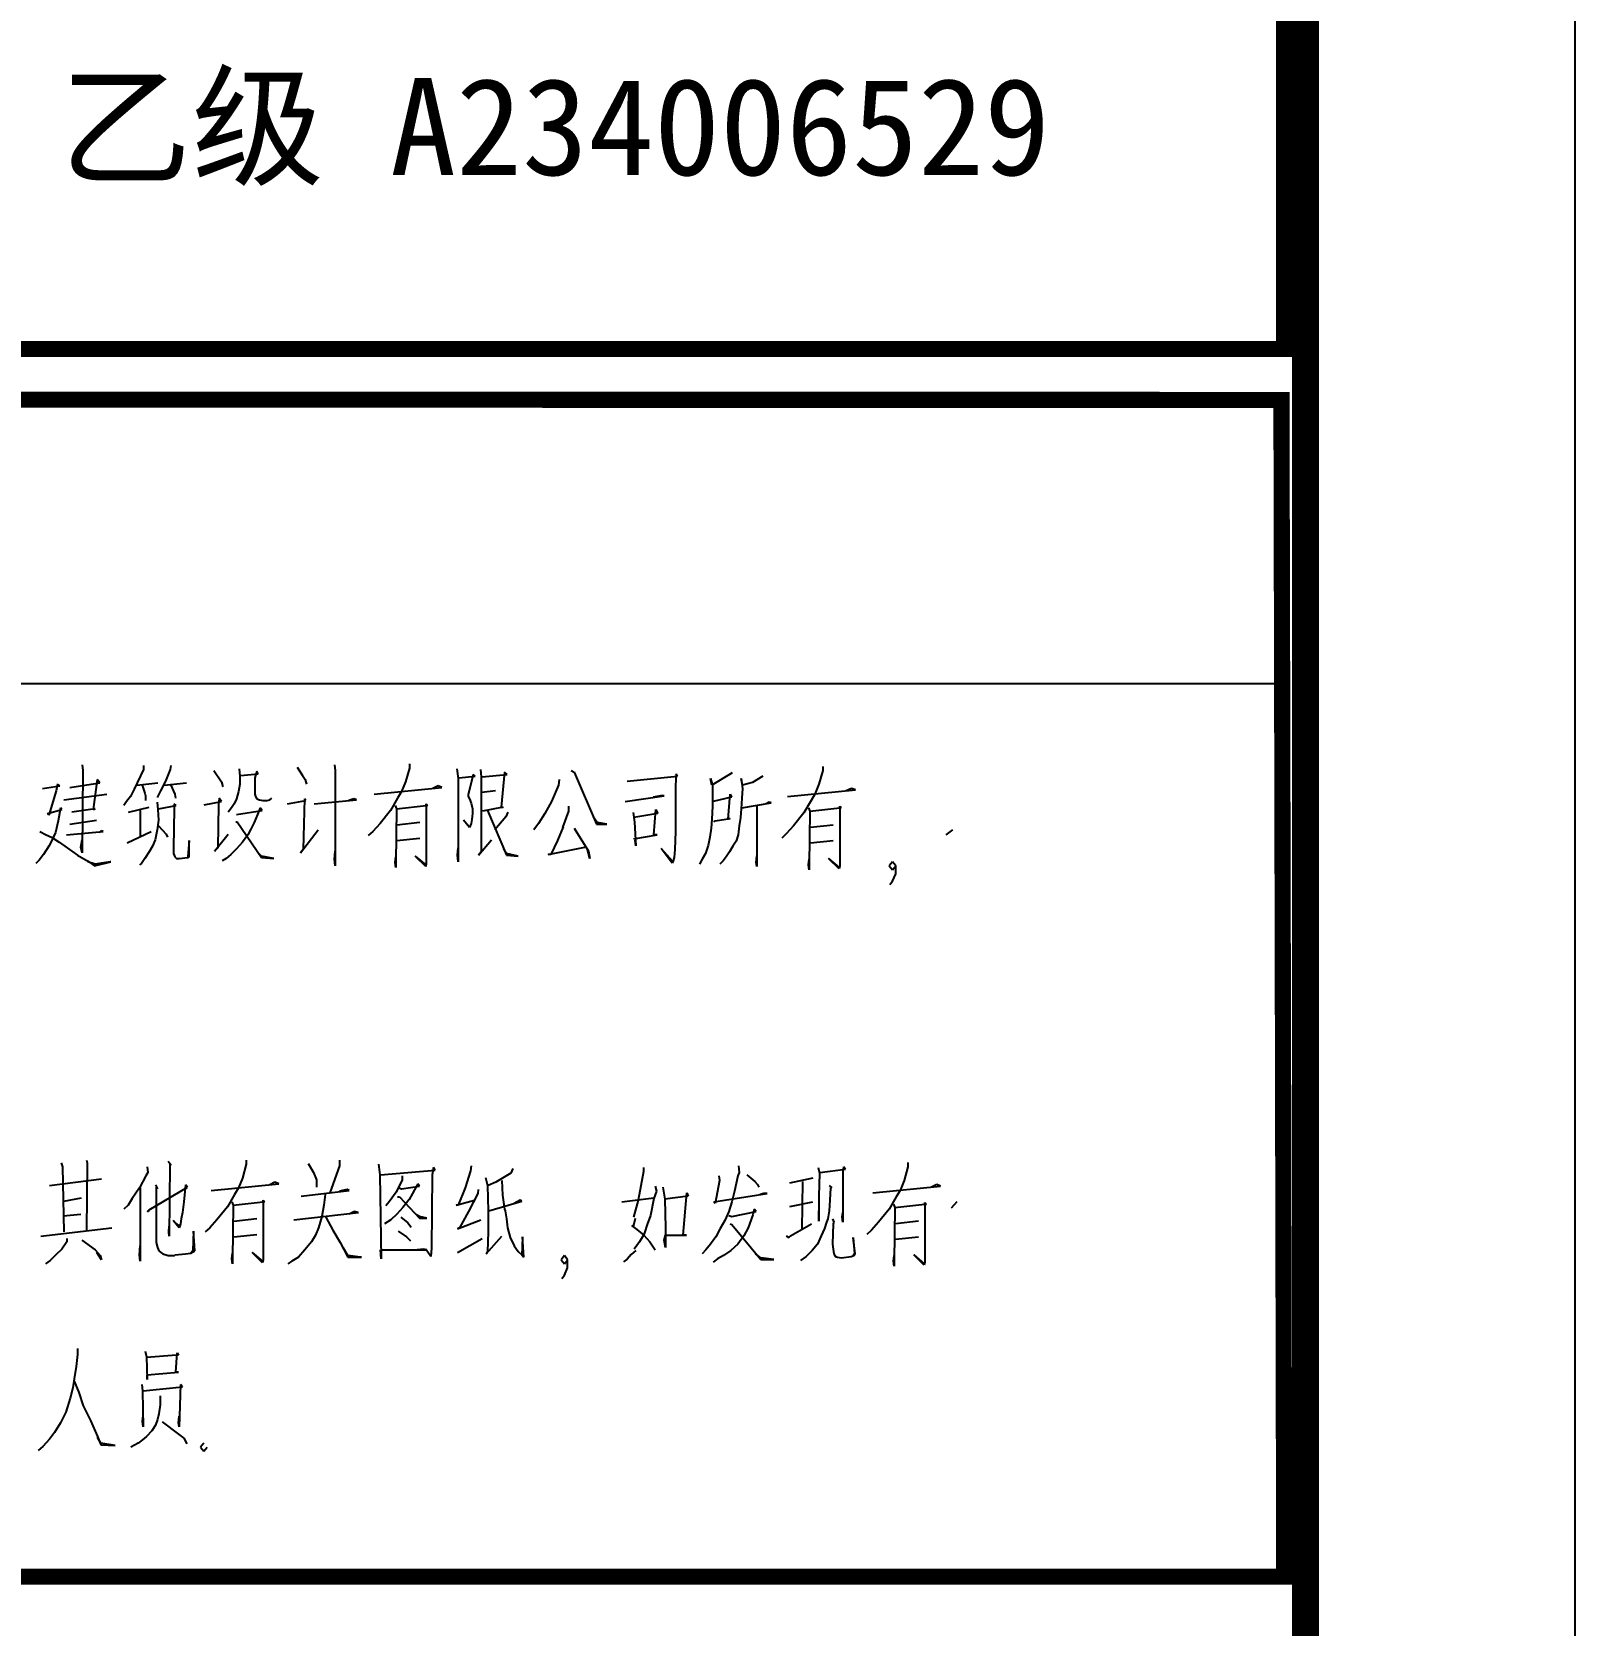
# Model space of a CAD drawing. Extents: x 12152 to 491505, y 111028 to 412681.
# Drawn here: x 80726 to 86452, y 286691 to 292603 of the extents above; entities that cross this region are included whole.
import ezdxf

# ---------------------------------------------------------------- set-up
doc = ezdxf.new("R2010")
doc.units = 0
doc.header["$LTSCALE"] = 1000
doc.header["$MEASUREMENT"] = 0
doc.layers.add('PUB_TITLE', color=4, linetype='Continuous')
doc.layers.add('TEL_TITLE', color=7, linetype='Continuous')
doc.styles.add('STYLE4', font='', dxfattribs={"width": 0.8})
doc.styles.get('STYLE4').set_extended_font_data('SimSun')

msp = doc.modelspace()

# ---------------------------------------------------------------- linework, layer by layer
at = {"color": 7}
msp.add_line((85452.4, 263305.8), (85452.4, 292426.1), dxfattribs=at)
at = {"layer": 'PUB_TITLE'}
for p, q in [((76973, 290185.4), (85373, 290185.4)), ((80912.3, 289883.7), (80914.8, 289862.5)), ((81139.7, 289880.7), (81139.7, 289865.6)), ((81241.3, 289880.7), (81238.9, 289865.6)), ((81710.6, 289874.6), (81729.9, 289844.4)), ((81848.5, 289883.7), (81850.9, 289862.5)), ((82126.6, 289886.7), (82126.6, 289871.6)), ((83660.5, 289877.8), (83660.5, 289862.7)), ((80866.4, 289799), (80977.7, 289817.2)), ((80914.8, 289862.5), (80912.3, 289557.1)), ((80968, 289829.3), (80953.5, 289717.4)), ((80977.7, 289817.2), (80968, 289829.3)), ((81139.7, 289865.6), (81105.9, 289793)), ((81115.5, 289808.1), (81192.9, 289817.2)), ((81222, 289823.2), (81202.6, 289786.9)), ((81217.1, 289808.1), (81299.4, 289817.2)), ((81238.9, 289865.6), (81222, 289823.2)), ((81401, 289862.5), (81430, 289820.2)), ((81430, 289820.2), (81434.8, 289802.1)), ((81495.3, 289868.6), (81497.7, 289841.4)), ((81497.7, 289841.4), (81497.7, 289811.1)), ((81500.1, 289844.4), (81565.5, 289850.4)), ((81560.6, 289859.5), (81553.4, 289835.3)), ((81553.4, 289835.3), (81553.4, 289814.1)), ((81565.5, 289850.4), (81560.6, 289859.5)), ((81729.9, 289844.4), (81739.6, 289829.3)), ((81739.6, 289829.3), (81744.4, 289811.1)), ((81850.9, 289862.5), (81850.9, 289508.8)), ((82112.1, 289820.2), (82097.6, 289783.9)), ((82126.6, 289871.6), (82112.1, 289820.2)), ((82303.2, 289868.6), (82308.1, 289832.3)), ((82308.1, 289832.3), (82308.1, 289523.9)), ((82310.5, 289835.3), (82370.9, 289841.4)), ((82363.7, 289847.4), (82344.3, 289771.8)), ((82370.9, 289841.4), (82363.7, 289847.4)), ((82390.3, 289865.6), (82392.7, 289838.3)), ((82392.7, 289838.3), (82392.7, 289560.2)), ((82395.1, 289838.3), (82489.5, 289847.4)), ((82479.8, 289856.5), (82467.7, 289726.5)), ((82489.5, 289847.4), (82479.8, 289856.5)), ((82683, 289829.3), (82680.6, 289808.1)), ((82726.5, 289862.5), (82738.6, 289856.5)), ((82738.6, 289856.5), (82820.9, 289663)), ((82934.8, 289823.4), (83121.1, 289841.6)), ((83116.3, 289850.6), (83113.8, 289805.3)), ((83121.1, 289841.6), (83116.3, 289850.6)), ((83244.5, 289832.5), (83251.7, 289808.3)), ((83249.3, 289808.3), (83244.5, 289832.5)), ((83314.6, 289847.6), (83249.3, 289808.3)), ((83324.3, 289853.7), (83314.6, 289847.6)), ((83358.2, 289832.5), (83363, 289796.2)), ((83363, 289808.3), (83358.2, 289832.5)), ((83399.3, 289817.4), (83363, 289808.3)), ((83438, 289841.6), (83399.3, 289817.4)), ((83660.5, 289862.7), (83646, 289811.3)), ((80764.8, 289796), (80830.1, 289805.1)), ((80815.6, 289786.9), (80789, 289696.2)), ((80820.4, 289811.1), (80815.6, 289786.9)), ((80830.1, 289805.1), (80820.4, 289811.1)), ((80844.6, 289753.7), (81004.3, 289774.8)), ((81091.3, 289765.8), (81076.8, 289747.6)), ((81105.9, 289793), (81091.3, 289765.8)), ((81134.9, 289808.1), (81144.6, 289777.9)), ((81144.6, 289777.9), (81147, 289768.8)), ((81147, 289768.8), (81147, 289750.7)), ((81202.6, 289786.9), (81190.5, 289762.7)), ((81241.3, 289808.1), (81255.8, 289774.8)), ((81255.8, 289774.8), (81258.3, 289759.7)), ((81420.3, 289759.7), (81417.9, 289735.5)), ((81430, 289747.6), (81420.3, 289759.7)), ((81485.6, 289756.7), (81476, 289738.6)), ((81492.9, 289783.9), (81485.6, 289756.7)), ((81497.7, 289811.1), (81492.9, 289783.9)), ((81553.4, 289814.1), (81553.4, 289796)), ((81553.4, 289796), (81553.4, 289774.8)), ((81553.4, 289774.8), (81555.8, 289765.8)), ((81555.8, 289765.8), (81560.6, 289756.7)), ((81560.6, 289756.7), (81570.3, 289753.7)), ((81609, 289753.7), (81616.2, 289759.7)), ((81737.2, 289756.7), (81732.4, 289569.2)), ((81742, 289750.7), (81737.2, 289756.7)), ((81921, 289756.7), (81901.7, 289750.7)), ((81930.7, 289753.7), (81921, 289756.7)), ((81996, 289774.8), (82247.6, 289799)), ((82083.1, 289759.7), (82056.5, 289714.4)), ((82097.6, 289783.9), (82083.1, 289759.7)), ((82233.1, 289805.1), (82213.7, 289796)), ((82247.6, 289799), (82233.1, 289805.1)), ((82344.3, 289771.8), (82344.3, 289765.8)), ((82344.3, 289765.8), (82349.2, 289756.7)), ((82349.2, 289756.7), (82356.4, 289741.6)), ((82445.9, 289786.9), (82395.1, 289780.9)), ((82680.6, 289808.1), (82654, 289747.6)), ((82927.6, 289747.8), (83072.7, 289769)), ((83058.2, 289769), (83031.6, 289762.9)), ((83072.7, 289769), (83058.2, 289769)), ((83113.8, 289805.3), (83113.8, 289635.9)), ((83251.7, 289808.3), (83251.7, 289729.7)), ((83321.9, 289762.9), (83254.1, 289747.8)), ((83309.8, 289681.3), (83317, 289775)), ((83317, 289775), (83321.9, 289762.9)), ((83360.6, 289759.9), (83358.2, 289720.6)), ((83363, 289796.2), (83360.6, 289759.9)), ((83529.9, 289766), (83781.5, 289790.2)), ((83631.5, 289775), (83617, 289750.8)), ((83646, 289811.3), (83631.5, 289775)), ((83766.9, 289796.2), (83747.6, 289787.1)), ((83781.5, 289790.2), (83766.9, 289796.2)), ((80784.1, 289702.3), (80837.4, 289717.4)), ((80789, 289696.2), (80784.1, 289702.3)), ((80832.5, 289723.4), (80822.8, 289675.1)), ((80837.4, 289717.4), (80832.5, 289723.4)), ((80960.7, 289720.4), (80873.6, 289708.3)), ((80953.5, 289717.4), (80960.7, 289720.4)), ((81076.8, 289747.6), (81067.2, 289732.5)), ((81084.1, 289708.3), (81161.5, 289726.5)), ((81127.6, 289714.4), (81127.6, 289614.6)), ((81190.5, 289744.6), (81192.9, 289717.4)), ((81192.9, 289717.4), (81195.4, 289678.1)), ((81195.4, 289720.4), (81260.7, 289732.5)), ((81253.4, 289720.4), (81251, 289575.3)), ((81253.4, 289738.6), (81253.4, 289720.4)), ((81260.7, 289732.5), (81253.4, 289738.6)), ((81364.7, 289735.5), (81430, 289747.6)), ((81417.9, 289735.5), (81415.5, 289575.3)), ((81466.3, 289723.4), (81454.2, 289708.3)), ((81476, 289738.6), (81466.3, 289723.4)), ((81485.6, 289699.3), (81580, 289714.4)), ((81563, 289699.3), (81550.9, 289669)), ((81572.7, 289723.4), (81563, 289699.3)), ((81570.3, 289753.7), (81582.4, 289750.7)), ((81580, 289714.4), (81572.7, 289723.4)), ((81582.4, 289750.7), (81599.3, 289750.7)), ((81599.3, 289750.7), (81609, 289753.7)), ((81674.3, 289738.6), (81742, 289750.7)), ((81773.5, 289738.6), (81930.7, 289753.7)), ((82056.5, 289714.4), (82017.8, 289666)), ((82073.4, 289732.5), (82078.3, 289720.4)), ((82078.3, 289720.4), (82075.8, 289520.9)), ((82078.3, 289720.4), (82189.5, 289732.5)), ((82189.5, 289738.6), (82194.4, 289732.5)), ((82189.5, 289732.5), (82189.5, 289738.6)), ((82194.4, 289732.5), (82189.5, 289729.5)), ((82189.5, 289729.5), (82189.5, 289517.8)), ((82356.4, 289741.6), (82361.3, 289720.4)), ((82361.3, 289702.3), (82358.8, 289681.1)), ((82361.3, 289720.4), (82361.3, 289702.3)), ((82475, 289726.5), (82397.6, 289711.3)), ((82416.9, 289714.4), (82487.1, 289548.1)), ((82467.7, 289726.5), (82475, 289726.5)), ((82491.9, 289708.3), (82484.6, 289690.2)), ((82629.8, 289702.3), (82605.6, 289666)), ((82654, 289747.6), (82629.8, 289702.3)), ((82716.8, 289711.3), (82695.1, 289650.9)), ((82716.8, 289729.5), (82716.8, 289711.3)), ((82957.5, 289706.6), (82962.4, 289670.3)), ((83048.5, 289702.5), (82959, 289687.4)), ((83034, 289623.9), (83041.3, 289717.6)), ((83041.3, 289717.6), (83048.5, 289702.5)), ((83251.7, 289729.7), (83249.3, 289681.3)), ((83358.2, 289720.6), (83355.7, 289687.4)), ((83360.6, 289723.6), (83469.4, 289741.8)), ((83416.2, 289729.7), (83416.2, 289505.9)), ((83462.2, 289744.8), (83450.1, 289738.8)), ((83469.4, 289741.8), (83462.2, 289744.8)), ((83590.4, 289705.5), (83551.7, 289657.1)), ((83617, 289750.8), (83590.4, 289705.5)), ((83607.3, 289723.6), (83612.1, 289711.5)), ((83612.1, 289711.5), (83609.7, 289512)), ((83612.1, 289711.5), (83723.4, 289723.6)), ((83723.4, 289729.7), (83728.2, 289723.6)), ((83723.4, 289723.6), (83723.4, 289729.7)), ((83728.2, 289723.6), (83723.4, 289720.6)), ((83723.4, 289720.6), (83723.4, 289509)), ((80822.8, 289675.1), (80813.2, 289632.7)), ((80866.4, 289663), (80965.6, 289678.1)), ((80982.5, 289638.8), (80975.2, 289632.7)), ((80989.8, 289635.8), (80982.5, 289638.8)), ((81190.5, 289641.8), (81183.3, 289605.5)), ((81195.4, 289678.1), (81190.5, 289641.8)), ((81195.4, 289656.9), (81224.4, 289626.7)), ((81483.2, 289672), (81488, 289672)), ((81488, 289672), (81577.5, 289539)), ((81538.8, 289644.8), (81526.7, 289623.7)), ((81550.9, 289669), (81538.8, 289644.8)), ((81722.7, 289557.1), (81788, 289641.8)), ((82017.8, 289666), (81991.2, 289635.8)), ((82165.3, 289669), (82080.7, 289659.9)), ((82327.4, 289678.1), (82349.2, 289653.9)), ((82349.2, 289650.9), (82327.4, 289678.1)), ((82356.4, 289666), (82349.2, 289650.9)), ((82358.8, 289681.1), (82356.4, 289666)), ((82484.6, 289690.2), (82443.5, 289641.8)), ((82605.6, 289666), (82588.6, 289641.8)), ((82697.5, 289653.9), (82675.7, 289602.5)), ((82695.1, 289650.9), (82697.5, 289653.9)), ((82738.6, 289647.8), (82791.8, 289563.2)), ((82823.3, 289669), (82808.8, 289690.2)), ((82820.9, 289663), (82825.7, 289663)), ((82859.6, 289663), (82823.3, 289669)), ((82825.7, 289663), (82859.6, 289663)), ((82962.4, 289670.3), (82967.2, 289582.6)), ((83246.9, 289648), (83242, 289614.8)), ((83249.3, 289681.3), (83246.9, 289648)), ((83256.6, 289672.2), (83261.4, 289675.3)), ((83261.4, 289675.3), (83317, 289684.3)), ((83317, 289684.3), (83309.8, 289681.3)), ((83350.9, 289657.1), (83346.1, 289623.9)), ((83355.7, 289687.4), (83350.9, 289657.1)), ((83551.7, 289657.1), (83525.1, 289626.9)), ((83699.2, 289660.1), (83614.6, 289651.1)), ((84141.9, 289642), (84117.7, 289623.9)), ((80755.1, 289635.8), (80779.3, 289623.7)), ((80789, 289581.3), (80769.6, 289551.1)), ((80779.3, 289623.7), (80798.7, 289614.6)), ((80801.1, 289605.5), (80789, 289581.3)), ((80798.7, 289614.6), (80827.7, 289596.4)), ((80813.2, 289632.7), (80801.1, 289605.5)), ((80827.7, 289596.4), (80856.7, 289575.3)), ((80854.3, 289623.7), (80989.8, 289635.8)), ((80907.5, 289578.3), (80912.3, 289605.5)), ((81079.3, 289593.4), (81168.8, 289635.8)), ((81173.6, 289581.3), (81161.5, 289560.2)), ((81183.3, 289605.5), (81173.6, 289581.3)), ((81224.4, 289626.7), (81229.2, 289614.6)), ((81309, 289602.5), (81304.2, 289542)), ((81309, 289542), (81309, 289602.5)), ((81403.4, 289563.2), (81454.2, 289626.7)), ((81507.4, 289596.4), (81485.6, 289572.3)), ((81526.7, 289623.7), (81507.4, 289596.4)), ((81991.2, 289635.8), (81974.2, 289620.6)), ((82080.7, 289602.5), (82165.3, 289611.6)), ((82383, 289548.1), (82431.4, 289605.5)), ((82675.7, 289602.5), (82651.5, 289551.1)), ((82959, 289608.7), (83046.1, 289623.9)), ((82967.2, 289582.6), (82964.8, 289603.8)), ((83046.1, 289623.9), (83034, 289623.9)), ((83113.8, 289635.9), (83111.4, 289569.4)), ((83234.8, 289584.5), (83225.1, 289554.3)), ((83242, 289614.8), (83234.8, 289584.5)), ((83326.7, 289581.5), (83314.6, 289560.4)), ((83338.8, 289599.7), (83326.7, 289581.5)), ((83346.1, 289623.9), (83338.8, 289599.7)), ((83525.1, 289626.9), (83508.1, 289611.8)), ((83614.6, 289593.6), (83699.2, 289602.7)), ((80752.7, 289529.9), (80740.6, 289517.8)), ((80769.6, 289551.1), (80752.7, 289529.9)), ((80856.7, 289575.3), (80895.4, 289548.1)), ((80895.4, 289548.1), (80926.9, 289529.9)), ((80912.3, 289557.1), (80907.5, 289578.3)), ((80926.9, 289529.9), (80931.7, 289526.9)), ((80931.7, 289526.9), (80958.3, 289508.8)), ((80960.7, 289514.8), (80934.1, 289523.9)), ((80958.3, 289508.8), (81018.8, 289523.9)), ((81016.4, 289523.9), (80960.7, 289514.8)), ((81018.8, 289523.9), (81016.4, 289523.9)), ((81144.6, 289536), (81132.5, 289517.8)), ((81161.5, 289560.2), (81144.6, 289536)), ((81251, 289575.3), (81251, 289554.1)), ((81251, 289554.1), (81255.8, 289542)), ((81255.8, 289542), (81263.1, 289536)), ((81263.1, 289536), (81272.8, 289536)), ((81272.8, 289536), (81304.2, 289539)), ((81304.2, 289539), (81309, 289542)), ((81415.5, 289575.3), (81403.4, 289563.2)), ((81446.9, 289536), (81432.4, 289526.9)), ((81463.9, 289551.1), (81446.9, 289536)), ((81485.6, 289572.3), (81463.9, 289551.1)), ((81577.5, 289545), (81565.5, 289557.1)), ((81623.5, 289536), (81577.5, 289545)), ((81577.5, 289539), (81623.5, 289536)), ((81732.4, 289569.2), (81722.7, 289557.1)), ((81848.5, 289533), (81850.9, 289563.2)), ((81850.9, 289508.8), (81848.5, 289533)), ((82073.4, 289520.9), (82075.8, 289542)), ((82075.8, 289502.7), (82073.4, 289520.9)), ((82075.8, 289520.9), (82075.8, 289502.7)), ((82148.4, 289545), (82187.1, 289511.8)), ((82187.1, 289505.7), (82148.4, 289545)), ((82305.6, 289548.1), (82308.1, 289575.3)), ((82308.1, 289523.9), (82305.6, 289548.1)), ((82392.7, 289560.2), (82383, 289548.1)), ((82487.1, 289554.1), (82477.4, 289572.3)), ((82530.6, 289545), (82487.1, 289554.1)), ((82487.1, 289548.1), (82530.6, 289545)), ((82641.9, 289551.1), (82777.3, 289578.3)), ((82651.5, 289551.1), (82641.9, 289551.1)), ((82796.7, 289536), (82787, 289569.2)), ((82791.8, 289563.2), (82796.7, 289536)), ((83060.6, 289572.5), (83101.8, 289527.1)), ((83101.8, 289518), (83060.6, 289572.5)), ((83104.2, 289524.1), (83101.8, 289518)), ((83109, 289539.2), (83104.2, 289524.1)), ((83111.4, 289569.4), (83109, 289539.2)), ((83213, 289533.1), (83203.3, 289515)), ((83225.1, 289554.3), (83213, 289533.1)), ((83290.4, 289527.1), (83278.3, 289515)), ((83302.5, 289542.2), (83290.4, 289527.1)), ((83314.6, 289560.4), (83302.5, 289542.2)), ((83413.8, 289521.1), (83416.2, 289545.2)), ((83416.2, 289505.9), (83413.8, 289521.1)), ((83607.3, 289512), (83609.7, 289533.1)), ((83682.3, 289536.2), (83721, 289502.9)), ((83721, 289496.9), (83682.3, 289536.2)), ((83919.3, 289524.1), (83907.2, 289509)), ((83931.4, 289509), (83919.3, 289524.1)), ((81132.5, 289517.8), (81125.2, 289511.8)), ((82189.5, 289517.8), (82187.1, 289505.7)), ((83609.7, 289493.8), (83607.3, 289512)), ((83609.7, 289512), (83609.7, 289493.8)), ((83723.4, 289509), (83721, 289496.9)), ((83907.2, 289509), (83919.3, 289493.8)), ((83919.3, 289493.8), (83931.4, 289509)), ((83919.3, 289451.5), (83931.4, 289478.7)), ((83931.4, 289478.7), (83931.4, 289509)), ((83909.7, 289439.4), (83919.3, 289451.5)), ((80834.4, 288407), (80839.2, 288391.9)), ((80928.7, 288416.1), (80931.1, 288407)), ((80931.1, 288407), (80928.7, 288156.1)), ((81231.1, 288413.1), (81243.2, 288398)), ((81238.3, 288401), (81235.9, 288134.9)), ((81243.2, 288398), (81238.3, 288401)), ((81521.3, 288401), (81506.8, 288349.6)), ((81521.3, 288416.1), (81521.3, 288401)), ((81751.1, 288404), (81770.5, 288370.8)), ((81867.2, 288416.1), (81867.2, 288395)), ((82012.4, 288401), (82017.2, 288361.7)), ((83976.8, 288407.2), (83976.8, 288392.1)), ((80790.8, 288322.4), (80984.3, 288346.6)), ((80839.2, 288391.9), (80844.1, 288150)), ((81148.8, 288358.7), (81124.6, 288313.3)), ((81156.1, 288370.8), (81148.8, 288358.7)), ((81153.7, 288391.9), (81156.1, 288370.8)), ((81506.8, 288349.6), (81492.3, 288313.3)), ((81770.5, 288370.8), (81782.6, 288343.6)), ((81782.6, 288343.6), (81782.6, 288316.3)), ((81867.2, 288395), (81831, 288295.2)), ((82017.2, 288361.7), (82022.1, 288050.3)), ((82019.6, 288361.7), (82222.8, 288379.8)), ((82099.5, 288343.6), (82077.7, 288298.2)), ((82099.5, 288358.7), (82099.5, 288343.6)), ((82210.7, 288361.7), (82208.3, 288089.6)), ((82215.6, 288388.9), (82210.7, 288361.7)), ((82222.8, 288379.8), (82215.6, 288388.9)), ((82353.4, 288376.8), (82334.1, 288313.3)), ((82355.9, 288395), (82353.4, 288376.8)), ((82409.1, 288352.6), (82416.3, 288322.4)), ((82503.4, 288367.7), (82447.8, 288334.5)), ((82469.6, 288340.5), (82472, 288286.1)), ((82510.7, 288385.9), (82503.4, 288367.7)), ((82994.8, 288374), (82975.4, 288268.2)), ((82994.8, 288389.1), (82994.8, 288374)), ((83277.8, 288340.7), (83260.8, 288256.1)), ((83275.3, 288358.9), (83277.8, 288340.7)), ((83345.5, 288358.9), (83333.4, 288301.4)), ((83350.3, 288371), (83345.5, 288358.9)), ((83347.9, 288395.1), (83350.3, 288371)), ((83379.4, 288361.9), (83408.4, 288337.7)), ((83408.4, 288337.7), (83418.1, 288325.6)), ((83623.7, 288349.8), (83536.6, 288331.7)), ((83585, 288337.7), (83582.5, 288159.3)), ((83643, 288389.1), (83647.9, 288367.9)), ((83647.9, 288367.9), (83645.4, 288283.3)), ((83650.3, 288371), (83744.6, 288383.1)), ((83737.4, 288392.1), (83734.9, 288377)), ((83734.9, 288377), (83734.9, 288225.8)), ((83744.6, 288383.1), (83737.4, 288392.1)), ((83962.3, 288340.7), (83947.8, 288304.4)), ((83976.8, 288392.1), (83962.3, 288340.7)), ((81124.6, 288313.3), (81098, 288274)), ((81127.1, 288313.3), (81127.1, 288041.2)), ((81160.9, 288231.7), (81303.6, 288316.3)), ((81185.1, 288325.4), (81192.4, 288310.3)), ((81187.5, 288316.3), (81187.5, 288131.9)), ((81192.4, 288310.3), (81187.5, 288316.3)), ((81296.4, 288325.4), (81289.1, 288261.9)), ((81303.6, 288316.3), (81296.4, 288325.4)), ((81390.7, 288304.2), (81642.3, 288328.4)), ((81477.8, 288289.1), (81451.2, 288243.8)), ((81492.3, 288313.3), (81477.8, 288289.1)), ((81627.8, 288334.5), (81608.4, 288325.4)), ((81642.3, 288328.4), (81627.8, 288334.5)), ((81724.5, 288283.1), (81903.5, 288304.2)), ((81814, 288289.1), (81809.2, 288249.8)), ((81896.3, 288307.3), (81867.2, 288301.2)), ((81903.5, 288304.2), (81896.3, 288307.3)), ((82077.7, 288298.2), (82051.1, 288261.9)), ((82082.5, 288280.1), (82089.8, 288280.1)), ((82087.4, 288313.3), (82097, 288310.3)), ((82089.8, 288280.1), (82164.8, 288201.4)), ((82097, 288310.3), (82164.8, 288319.4)), ((82157.5, 288328.4), (82126.1, 288271)), ((82164.8, 288319.4), (82157.5, 288328.4)), ((82334.1, 288313.3), (82307.5, 288249.8)), ((82380.1, 288292.2), (82346.2, 288225.6)), ((82382.5, 288307.3), (82380.1, 288292.2)), ((82416.3, 288322.4), (82418.8, 288228.7)), ((82447.8, 288334.5), (82418.8, 288322.4)), ((82472, 288286.1), (82479.2, 288234.7)), ((83043.1, 288301.4), (83033.5, 288274.2)), ((83038.3, 288319.6), (83043.1, 288301.4)), ((83067.3, 288316.5), (83074.6, 288271.2)), ((83161.7, 288283.3), (83074.6, 288271.2)), ((83142.3, 288138.1), (83156.8, 288295.4)), ((83156.8, 288295.4), (83161.7, 288283.3)), ((83256, 288262.1), (83454.3, 288292.3)), ((83333.4, 288301.4), (83323.7, 288262.1)), ((83418.1, 288325.6), (83422.9, 288316.5)), ((83442.2, 288292.3), (83427.7, 288289.3)), ((83454.3, 288292.3), (83442.2, 288292.3)), ((83645.4, 288283.3), (83645.4, 288189.5)), ((83684.1, 288322.6), (83693.8, 288313.5)), ((83689, 288313.5), (83686.6, 288268.2)), ((83693.8, 288313.5), (83689, 288313.5)), ((83846.2, 288295.4), (84097.8, 288319.6)), ((83933.3, 288280.3), (83906.7, 288234.9)), ((83947.8, 288304.4), (83933.3, 288280.3)), ((84083.3, 288325.6), (84063.9, 288316.5)), ((84097.8, 288319.6), (84083.3, 288325.6)), ((80844.1, 288264.9), (80909.4, 288277)), ((81083.5, 288249.8), (81066.6, 288234.7)), ((81098, 288274), (81083.5, 288249.8)), ((81153.7, 288228.7), (81158.5, 288225.6)), ((81158.5, 288225.6), (81160.9, 288231.7)), ((81284.3, 288222.6), (81279.5, 288198.4)), ((81289.1, 288261.9), (81284.3, 288222.6)), ((81451.2, 288243.8), (81412.5, 288195.4)), ((81468.1, 288261.9), (81473, 288249.8)), ((81473, 288249.8), (81470.5, 288050.3)), ((81473, 288249.8), (81584.2, 288261.9)), ((81584.2, 288268), (81589.1, 288261.9)), ((81584.2, 288261.9), (81584.2, 288268)), ((81589.1, 288261.9), (81584.2, 288258.9)), ((81584.2, 288258.9), (81584.2, 288047.2)), ((81697.9, 288195.4), (81937.4, 288222.6)), ((81809.2, 288249.8), (81801.9, 288207.5)), ((81922.9, 288225.6), (81903.5, 288216.6)), ((81935, 288222.6), (81922.9, 288225.6)), ((82051.1, 288261.9), (82039, 288246.8)), ((82101.9, 288240.7), (82080.1, 288216.6)), ((82126.1, 288271), (82101.9, 288240.7)), ((82300.2, 288249.8), (82368, 288268)), ((82307.5, 288249.8), (82300.2, 288249.8)), ((82346.2, 288225.6), (82312.3, 288165.2)), ((82418.8, 288228.7), (82418.8, 288150)), ((82421.2, 288228.7), (82544.5, 288264.9)), ((82479.2, 288234.7), (82481.6, 288228.7)), ((82481.6, 288228.7), (82486.5, 288198.4)), ((82537.3, 288268), (82515.5, 288255.9)), ((82544.5, 288264.9), (82537.3, 288268)), ((82914.9, 288262.1), (83033.5, 288277.2)), ((82975.4, 288268.2), (82958.5, 288204.7)), ((83033.5, 288274.2), (83021.4, 288210.7)), ((83074.6, 288271.2), (83077, 288165.4)), ((83260.8, 288256.1), (83256, 288262.1)), ((83311.6, 288225.8), (83297.1, 288192.6)), ((83323.7, 288262.1), (83311.6, 288225.8)), ((83323.7, 288207.7), (83413.2, 288225.8)), ((83406, 288234.9), (83401.1, 288213.7)), ((83413.2, 288225.8), (83406, 288234.9)), ((83539, 288244), (83623.7, 288262.1)), ((83645.4, 288204.7), (83645.4, 288228.8)), ((83684.1, 288228.8), (83679.3, 288198.6)), ((83686.6, 288268.2), (83684.1, 288228.8)), ((83732.5, 288204.7), (83734.9, 288222.8)), ((83734.9, 288225.8), (83734.9, 288186.5)), ((83906.7, 288234.9), (83868, 288186.5)), ((83923.6, 288253), (83928.4, 288240.9)), ((83928.4, 288240.9), (83926, 288041.4)), ((83928.4, 288240.9), (84039.7, 288253)), ((84039.7, 288259.1), (84044.6, 288253)), ((84039.7, 288253), (84039.7, 288259.1)), ((84044.6, 288253), (84039.7, 288250)), ((84039.7, 288250), (84039.7, 288038.4)), ((84158.2, 288262.1), (84136.5, 288237.9)), ((80759.4, 288134.9), (81023.1, 288165.2)), ((80841.6, 288210.5), (80906.9, 288216.6)), ((81233.5, 288150), (81235.9, 288171.2)), ((81250.4, 288192.4), (81272.2, 288171.2)), ((81272.2, 288165.2), (81250.4, 288192.4)), ((81277, 288180.3), (81272.2, 288165.2)), ((81272.2, 288171.2), (81274.6, 288177.3)), ((81279.5, 288198.4), (81277, 288180.3)), ((81385.9, 288165.2), (81369, 288150)), ((81412.5, 288195.4), (81385.9, 288165.2)), ((81560, 288198.4), (81475.4, 288189.3)), ((81789.8, 288165.2), (81777.7, 288137.9)), ((81801.9, 288207.5), (81789.8, 288165.2)), ((81816.4, 288204.5), (81843.1, 288156.1)), ((82058.3, 288195.4), (82034.2, 288180.3)), ((82080.1, 288216.6), (82058.3, 288195.4)), ((82094.6, 288204.5), (82121.2, 288183.3)), ((82121.2, 288183.3), (82133.3, 288168.2)), ((82164.8, 288207.5), (82152.7, 288213.5)), ((82191.4, 288201.4), (82164.8, 288207.5)), ((82164.8, 288201.4), (82191.4, 288201.4)), ((82305.1, 288162.1), (82392.1, 288195.4)), ((82312.3, 288165.2), (82305.1, 288162.1)), ((82486.5, 288198.4), (82491.3, 288165.2)), ((82491.3, 288165.2), (82501, 288128.9)), ((82951.2, 288174.4), (82970.6, 288159.3)), ((82964.2, 288199.7), (82957, 288169.5)), ((83009.3, 288177.4), (82999.6, 288147.2)), ((83021.4, 288210.7), (83009.3, 288177.4)), ((83077, 288165.4), (83077, 288092.8)), ((83280.2, 288162.3), (83263.3, 288132.1)), ((83297.1, 288192.6), (83280.2, 288162.3)), ((83311.6, 288210.7), (83323.7, 288207.7)), ((83316.5, 288180.5), (83323.7, 288177.4)), ((83323.7, 288177.4), (83430.2, 288047.4)), ((83384.2, 288165.4), (83367.3, 288135.1)), ((83401.1, 288213.7), (83384.2, 288165.4)), ((83541.4, 288135.1), (83618.8, 288180.5)), ((83645.4, 288189.5), (83645.4, 288204.7)), ((83667.2, 288162.3), (83655.1, 288135.1)), ((83674.5, 288186.5), (83667.2, 288162.3)), ((83679.3, 288198.6), (83674.5, 288186.5)), ((83696.2, 288198.6), (83701.1, 288186.5)), ((83698.7, 288180.5), (83696.2, 288104.9)), ((83701.1, 288186.5), (83698.7, 288180.5)), ((83734.9, 288186.5), (83732.5, 288204.7)), ((83868, 288186.5), (83841.4, 288156.3)), ((84015.5, 288189.5), (83930.9, 288180.5)), ((80856.1, 288113.8), (80836.8, 288086.5)), ((80856.1, 288125.9), (80856.1, 288113.8)), ((80911.8, 288119.8), (80960.2, 288083.5)), ((81187.5, 288131.9), (81187.5, 288110.7)), ((81187.5, 288110.7), (81192.4, 288092.6)), ((81235.9, 288134.9), (81233.5, 288150)), ((81325.4, 288153.1), (81323, 288080.5)), ((81330.3, 288080.5), (81325.4, 288153.1)), ((81475.4, 288131.9), (81560, 288141)), ((81763.2, 288113.8), (81739, 288083.5)), ((81777.7, 288137.9), (81763.2, 288113.8)), ((81843.1, 288156.1), (81869.7, 288110.7)), ((81869.7, 288110.7), (81898.7, 288056.3)), ((82084.9, 288153.1), (82116.4, 288131.9)), ((82116.4, 288131.9), (82130.9, 288116.8)), ((82305.1, 288074.4), (82397, 288125.9)), ((82411.5, 288068.4), (82469.6, 288134.9)), ((82418.8, 288150), (82416.3, 288077.5)), ((82501, 288128.9), (82515.5, 288098.6)), ((82547, 288131.9), (82544.5, 288062.4)), ((82551.8, 288056.3), (82547, 288131.9)), ((82980.2, 288114), (82960.9, 288086.7)), ((82970.6, 288159.3), (82997.2, 288138.1)), ((82994.8, 288138.1), (82980.2, 288114)), ((82999.6, 288147.2), (82994.8, 288138.1)), ((82997.2, 288138.1), (83018.9, 288114)), ((83018.9, 288114), (83028.6, 288098.8)), ((83072.2, 288120), (83077, 288138.1)), ((83077, 288092.8), (83072.2, 288120)), ((83077, 288138.1), (83154.4, 288138.1)), ((83154.4, 288138.1), (83142.3, 288138.1)), ((83243.9, 288104.9), (83227, 288083.7)), ((83263.3, 288132.1), (83243.9, 288104.9)), ((83345.5, 288104.9), (83318.9, 288080.7)), ((83367.3, 288135.1), (83345.5, 288104.9)), ((83524.5, 288135.1), (83534.2, 288129.1)), ((83534.2, 288129.1), (83541.4, 288135.1)), ((83640.6, 288104.9), (83621.2, 288080.7)), ((83655.1, 288135.1), (83640.6, 288104.9)), ((83696.2, 288104.9), (83698.7, 288086.7)), ((83773.6, 288129.1), (83778.5, 288068.6)), ((83780.9, 288068.6), (83773.6, 288129.1)), ((83841.4, 288156.3), (83824.4, 288141.2)), ((83930.9, 288123), (84015.5, 288132.1)), ((80793.3, 288044.2), (80776.3, 288032.1)), ((80815, 288065.4), (80793.3, 288044.2)), ((80836.8, 288086.5), (80815, 288065.4)), ((80960.2, 288083.5), (80979.5, 288062.4)), ((80984.3, 288047.2), (80967.4, 288074.4)), ((80979.5, 288062.4), (80984.3, 288047.2)), ((81124.6, 288065.4), (81127.1, 288098.6)), ((81127.1, 288041.2), (81124.6, 288065.4)), ((81192.4, 288092.6), (81197.2, 288080.5)), ((81197.2, 288080.5), (81204.5, 288074.4)), ((81204.5, 288074.4), (81211.7, 288068.4)), ((81211.7, 288068.4), (81231.1, 288062.4)), ((81231.1, 288062.4), (81255.3, 288062.4)), ((81255.3, 288062.4), (81257.7, 288065.4)), ((81257.7, 288065.4), (81296.4, 288068.4)), ((81296.4, 288068.4), (81315.7, 288071.4)), ((81323, 288080.5), (81315.7, 288071.4)), ((81315.7, 288071.4), (81330.3, 288080.5)), ((81468.1, 288050.3), (81470.5, 288071.4)), ((81470.5, 288032.1), (81468.1, 288050.3)), ((81470.5, 288050.3), (81470.5, 288032.1)), ((81543.1, 288074.4), (81581.8, 288041.2)), ((81581.8, 288035.1), (81543.1, 288074.4)), ((81584.2, 288047.2), (81581.8, 288035.1)), ((81714.9, 288056.3), (81690.7, 288041.2)), ((81739, 288083.5), (81714.9, 288056.3)), ((81898.7, 288062.4), (81881.8, 288089.6)), ((81944.7, 288056.3), (81898.7, 288062.4)), ((81898.7, 288056.3), (81949.5, 288056.3)), ((81949.5, 288056.3), (81944.7, 288056.3)), ((82019.6, 288083.5), (82191.4, 288083.5)), ((82022.1, 288050.3), (82019.6, 288083.5)), ((82179.3, 288086.5), (82155.1, 288083.5)), ((82191.4, 288083.5), (82179.3, 288086.5)), ((82205.9, 288059.3), (82189, 288083.5)), ((82208.3, 288089.6), (82205.9, 288059.3)), ((82416.3, 288077.5), (82411.5, 288068.4)), ((82515.5, 288098.6), (82530, 288077.5)), ((82530, 288077.5), (82544.5, 288065.4)), ((82544.5, 288065.4), (82551.8, 288056.3)), ((82701.8, 288062.4), (82689.7, 288047.2)), ((82689.7, 288047.2), (82701.8, 288032.1)), ((82713.9, 288047.2), (82701.8, 288062.4)), ((82701.8, 288032.1), (82713.9, 288047.2)), ((82713.9, 288017), (82713.9, 288047.2)), ((82935.2, 288048.5), (82920.7, 288039.5)), ((82949.7, 288066.7), (82935.2, 288048.5)), ((82966.7, 288081.8), (82949.7, 288066.7)), ((83028.6, 288098.8), (83038.3, 288083.7)), ((83227, 288083.7), (83212.5, 288068.6)), ((83270.5, 288050.5), (83253.6, 288038.4)), ((83292.3, 288062.5), (83270.5, 288050.5)), ((83318.9, 288080.7), (83292.3, 288062.5)), ((83430.2, 288053.5), (83410.8, 288068.6)), ((83478.5, 288047.4), (83430.2, 288053.5)), ((83430.2, 288047.4), (83478.5, 288047.4)), ((83599.5, 288059.5), (83577.7, 288044.4)), ((83621.2, 288080.7), (83599.5, 288059.5)), ((83698.7, 288086.7), (83701.1, 288068.6)), ((83701.1, 288068.6), (83708.3, 288059.5)), ((83708.3, 288059.5), (83715.6, 288056.5)), ((83715.6, 288056.5), (83730.1, 288053.5)), ((83730.1, 288053.5), (83766.4, 288059.5)), ((83766.4, 288059.5), (83776.1, 288062.5)), ((83778.5, 288068.6), (83773.6, 288062.5)), ((83776.1, 288062.5), (83780.9, 288068.6)), ((83923.6, 288041.4), (83926, 288062.5)), ((83998.6, 288065.6), (84037.3, 288032.3)), ((84037.3, 288026.3), (83998.6, 288065.6)), ((81690.7, 288041.2), (81676.2, 288032.1)), ((82692.1, 287977.7), (82701.8, 287989.8)), ((82701.8, 287989.8), (82713.9, 288017)), ((83926, 288023.2), (83923.6, 288041.4)), ((83926, 288041.4), (83926, 288023.2)), ((84039.7, 288038.4), (84037.3, 288026.3)), ((80894.8, 287695.9), (80890, 287650.6)), ((80894.8, 287717.1), (80894.8, 287695.9)), ((81146.4, 287708), (81151.3, 287686.9)), ((81262.5, 287692.9), (81151.3, 287683.8)), ((81260.1, 287629.4), (81264.9, 287702)), ((81269.8, 287692.9), (81262.5, 287692.9)), ((81264.9, 287702), (81269.8, 287692.9)), ((80890, 287650.6), (80882.8, 287605.2)), ((81151.3, 287686.9), (81153.7, 287602.2)), ((81153.7, 287620.3), (81269.8, 287629.4)), ((81269.8, 287629.4), (81260.1, 287629.4)), ((80877.9, 287572), (80868.2, 287532.7)), ((80882.8, 287605.2), (80877.9, 287572)), ((80882.8, 287596.2), (80899.7, 287553.8)), ((81134.3, 287584.1), (81136.7, 287559.9)), ((81139.2, 287559.9), (81284.3, 287575)), ((81153.7, 287602.2), (81153.7, 287620.3)), ((81277, 287584.1), (81272.2, 287426.8)), ((81284.3, 287575), (81277, 287584.1)), ((80868.2, 287532.7), (80851.3, 287481.3)), ((80899.7, 287553.8), (80916.6, 287505.4)), ((81136.7, 287559.9), (81139.2, 287426.8)), ((81202, 287541.7), (81202, 287508.5)), ((80851.3, 287481.3), (80832, 287441.9)), ((80916.6, 287505.4), (80943.2, 287451)), ((80943.2, 287451), (80969.8, 287390.5)), ((81136.7, 287448), (81139.2, 287469.2)), ((81192.4, 287454), (81185.1, 287432.9)), ((81197.2, 287475.2), (81192.4, 287454)), ((81202, 287508.5), (81197.2, 287475.2)), ((81269.8, 287441.9), (81272.2, 287466.1)), ((80810.2, 287405.7), (80790.8, 287381.5)), ((80832, 287441.9), (80810.2, 287405.7)), ((81139.2, 287426.8), (81136.7, 287448)), ((81170.6, 287411.7), (81151.3, 287390.5)), ((81185.1, 287432.9), (81170.6, 287411.7)), ((81209.3, 287445), (81269.8, 287399.6)), ((81272.2, 287426.8), (81269.8, 287441.9)), ((81269.8, 287399.6), (81289.1, 287384.5)), ((80766.6, 287354.3), (80749.7, 287339.1)), ((80790.8, 287381.5), (80766.6, 287354.3)), ((80969.8, 287390.5), (80981.9, 287360.3)), ((80981.9, 287366.4), (80969.8, 287387.5)), ((81035.1, 287357.3), (80981.9, 287366.4)), ((80981.9, 287360.3), (81035.1, 287357.3)), ((81119.8, 287366.4), (81093.2, 287351.2)), ((81136.7, 287378.4), (81119.8, 287366.4)), ((81151.3, 287390.5), (81136.7, 287378.4)), ((81289.1, 287384.5), (81301.2, 287363.3)), ((81363.8, 287365.7), (81352, 287350.9)), ((81352, 287350.9), (81363.8, 287336.1)), ((81363.8, 287336.1), (81375.7, 287350.9))]:
    msp.add_line(p, q, dxfattribs=at)
at = {"layer": 'PUB_TITLE', "const_width": 60}
for points in [[(76973, 291426.6), (85373, 291426.6), (85373, 298125.6), (76973, 298125.6)], [(85373, 286871.1), (85362.7, 291237.4), (76979.5, 291239.7), (76973, 286871.1)]]:
    msp.add_lwpolyline(points, close=True, dxfattribs=at)
at = {"layer": 'TEL_TITLE'}
msp.add_lwpolyline([(12152.4, 262305.8), (86452.4, 262305.8), (86452.4, 304305.8), (12152.4, 304305.8)], close=True, dxfattribs=at)
at = {"layer": 'TEL_TITLE', "const_width": 100}
msp.add_lwpolyline([(14652.4, 263305.8), (85452.4, 263305.8), (85452.4, 303305.8), (14652.4, 303305.8)], close=True, dxfattribs=at)

# ---------------------------------------------------------------- texts
at = {"layer": 'PUB_TITLE', "style": 'STYLE4', "width": 1}
msp.add_text('资质证书编号：乙级 A234006529', height=360, dxfattribs=at).set_placement((77390.7, 292071.8))

doc.saveas('drawing.dxf')
